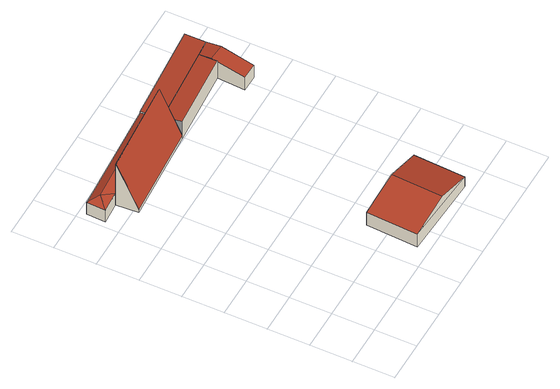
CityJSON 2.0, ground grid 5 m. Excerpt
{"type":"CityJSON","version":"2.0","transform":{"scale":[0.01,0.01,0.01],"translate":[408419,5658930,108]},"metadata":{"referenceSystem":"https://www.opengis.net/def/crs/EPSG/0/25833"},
"CityObjects":{
"building1":{"type":"Building","attributes":{"Dachtyp_tdc":"tdcFreeFormRoof","Gemeindeschluessel":14612000,"Dachneigung":30.5,"QualitaetDacherkennung":24,"Geometrietyp2DReferenz":"3000","measuredHeight":2.41,"function":"31001_9998","roofType":"5000"},"geometry":[{"type":"Solid","lod":"2","boundaries":[[[[0,1,2,3]],[[1,4,5,2]],[[4,6,7,5]],[[6,8,9,7]],[[8,0,3,9]],[[10,8,6]],[[11,8,10]],[[8,11,0]],[[10,6,4]],[[11,10,4,1]],[[11,1,0]],[[3,2,5,7,9]]]],"semantics":{"surfaces":[{"type":"WallSurface"},{"type":"RoofSurface"},{"type":"GroundSurface"}],"values":[[0,0,0,0,0,1,1,1,1,1,1,2]]}}]},
"building2":{"type":"Building","attributes":{"Dachtyp_tdc":"tdcGableRoof","Gemeindeschluessel":14612000,"Dachneigung":10.19,"QualitaetDacherkennung":70,"Geometrietyp2DReferenz":"3000","measuredHeight":2.85,"function":"31001_9998","roofType":"3100"},"geometry":[{"type":"Solid","lod":"2","boundaries":[[[[12,13,14,15]],[[13,16,17,14]],[[16,18,19,17]],[[18,12,15,19]],[[16,13,20]],[[12,18,21]],[[13,12,21,20]],[[18,16,20,21]],[[15,14,17,19]]]],"semantics":{"surfaces":[{"type":"WallSurface"},{"type":"RoofSurface"},{"type":"GroundSurface"}],"values":[[0,0,0,0,0,0,1,1,2]]}}]},
"building3":{"type":"Building","attributes":{"Gemeindeschluessel":14612000,"Geometrietyp2DReferenz":"3000","function":"31001_9998","roofType":"9999"},"children":["building3-1","building3-2"]},
"building3-1":{"type":"BuildingPart","attributes":{"Dachtyp_tdc":"tdcPolyFlatRoof","Dachneigung":6.33,"QualitaetDacherkennung":76,"Geometrietyp2DReferenz":"3000","measuredHeight":2.6,"roofType":"2100"},"parents":["building3"],"geometry":[{"type":"MultiSurface","lod":"2","boundaries":[[[22,23,24,25]],[[23,26,27,24]],[[26,28,29,30,27]],[[26,23,22,31,28]],[[30,25,24,27]]],"semantics":{"surfaces":[{"type":"WallSurface"},{"type":"RoofSurface"},{"type":"GroundSurface"}],"values":[0,0,0,1,2]}}]},
"building3-2":{"type":"BuildingPart","attributes":{"Dachtyp_tdc":"tdcGableRoof","Dachneigung":67.01,"QualitaetDacherkennung":11,"Geometrietyp2DReferenz":"3000","measuredHeight":6.44,"roofType":"3100"},"parents":["building3"],"geometry":[{"type":"MultiSurface","lod":"2","boundaries":[[[32,33,34,35]],[[29,36,37,30]],[[36,32,35,37]],[[29,31,33,38]],[[32,36,39]],[[33,32,39,38]],[[36,29,38,39]],[[35,34,25,30,37]]],"semantics":{"surfaces":[{"type":"WallSurface"},{"type":"RoofSurface"},{"type":"GroundSurface"}],"values":[0,0,0,0,0,1,1,2]}}]},
"building4":{"type":"Building","attributes":{"Dachtyp_tdc":"tdcPolyFlatRoof","Gemeindeschluessel":14612000,"Dachneigung":5,"QualitaetDacherkennung":50,"Geometrietyp2DReferenz":"3000","measuredHeight":2.25,"function":"31001_9998","roofType":"2100"},"geometry":[{"type":"Solid","lod":"2","boundaries":[[[[40,41,34,25]],[[41,42,43,34]],[[42,44,45,43]],[[44,46,47,45]],[[46,48,24,47]],[[48,40,25,24]],[[48,46,44,42,41,40]],[[25,34,43,45,47,24]]]],"semantics":{"surfaces":[{"type":"WallSurface"},{"type":"RoofSurface"},{"type":"GroundSurface"}],"values":[[0,0,0,0,0,0,1,2]]}}]},
"building5":{"type":"Building","attributes":{"Dachtyp_tdc":"tdcFreeFormRoof","Gemeindeschluessel":14612000,"Dachneigung":10.1,"QualitaetDacherkennung":78,"Geometrietyp2DReferenz":"3000","measuredHeight":2.59,"function":"31001_9998","roofType":"5000"},"geometry":[{"type":"Solid","lod":"2","boundaries":[[[[49,50,51,52]],[[50,53,27,51]],[[53,54,24,27]],[[54,55,47,24]],[[55,49,52,47]],[[49,56,57,53,50]],[[56,55,54,57]],[[54,53,57]],[[49,55,56]],[[52,51,27,24,47]]]],"semantics":{"surfaces":[{"type":"WallSurface"},{"type":"RoofSurface"},{"type":"GroundSurface"}],"values":[[0,0,0,0,0,1,1,0,0,2]]}}]}
},
"vertices":[
[72,3193,211],[80,3417,211],[80,3417,35],[72,3193,35],[1462,3502,211],[1462,3502,35],[1472,3293,211],[1472,3293,35],[333,3212,211],[333,3212,35],[1425,3396,272],[187,3312,276],
[2237,692,216],[2206,79,216],[2206,79,66],[2237,692,66],[1224,129,258],[1224,129,66],[1256,742,258],[1256,742,66],[1742,103,351],[1773,716,351],
[1475,3242,267],[2431,3313,266],[2431,3313,31],[1475,3242,31],[2415,3086,291],[2415,3086,31],[1488,3022,291],[1488,3022,68],[1488,3022,31],[1482,3120,280],
[333,3212,656],[1472,3293,654],[1472,3293,31],[333,3212,31],[353,2943,70],[353,2943,31],[1473,3279,675],[334,3199,675],
[1475,3242,256],[1472,3293,251],[1462,3502,233],[1462,3502,31],[2647,3592,233],[2647,3592,31],[2630,3330,256],[2630,3330,31],[2431,3313,256],
[2596,2751,219],[2398,2753,218],[2398,2753,31],[2596,2751,31],[2415,3086,277],[2431,3313,262],[2630,3330,257],[2619,3147,290],[2420,3158,290]
]}
